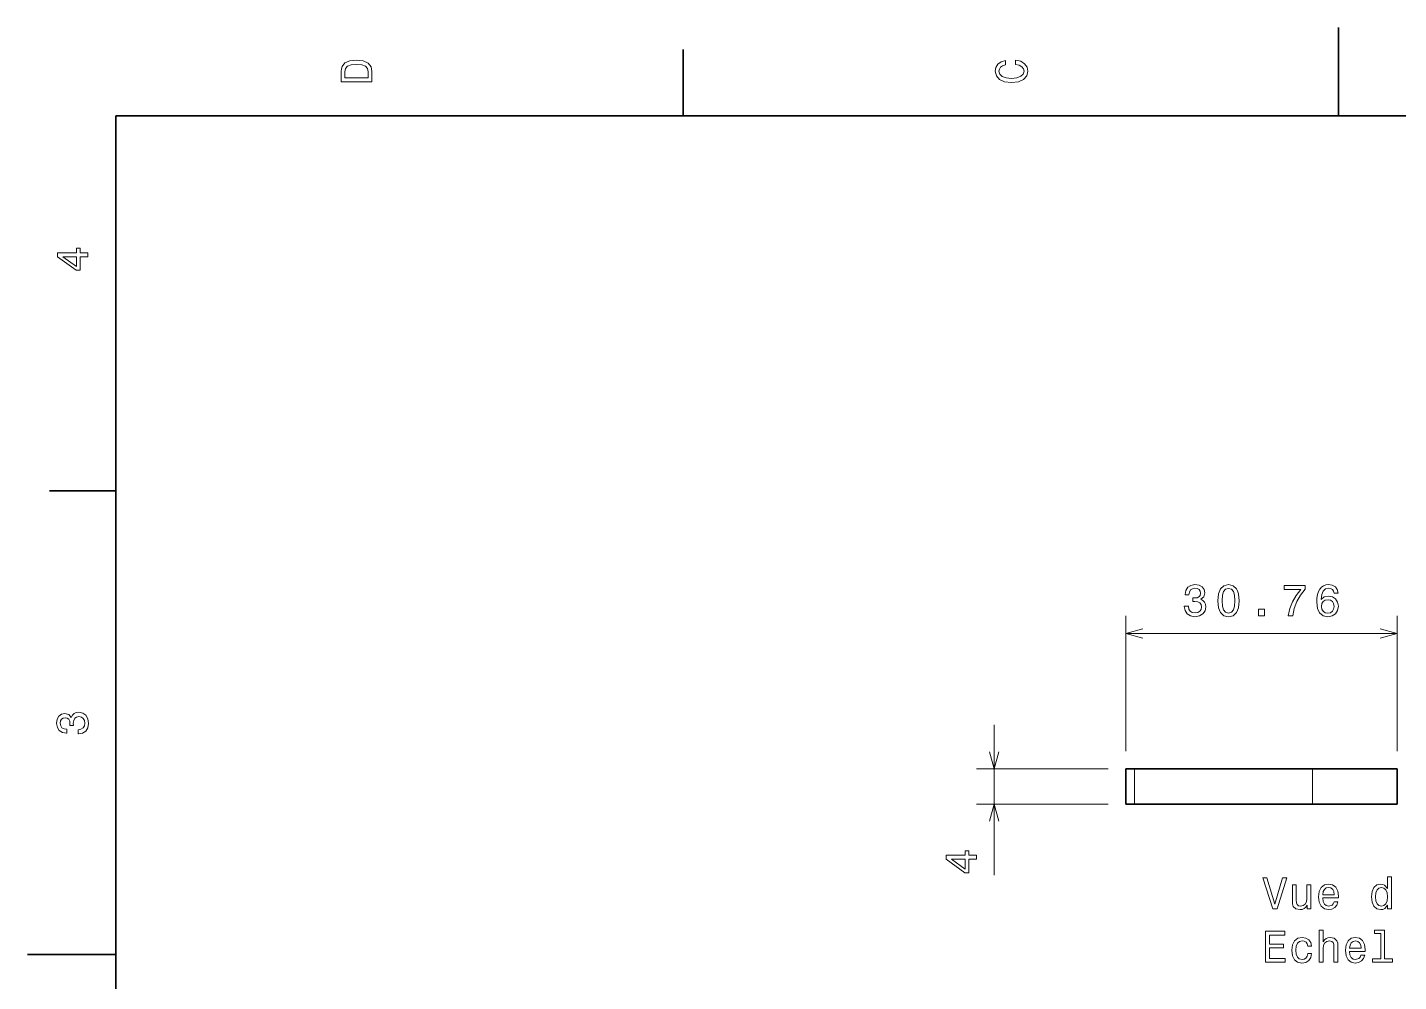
# Model space of a CAD drawing. Extents: x 0 to 296, y 0 to 210.
# Drawn here: x 0 to 155.3, y 101.9 to 210 of the extents above; entities that cross this region are included whole.
import ezdxf

# ---------------------------------------------------------------- set-up
doc = ezdxf.new("R2010")
doc.units = 0

msp = doc.modelspace()

# ---------------------------------------------------------------- linework, layer by layer
at = {"color": 7, "lineweight": 35, "ltscale": 0.25}
for p, q in [((148.5, 200), (148.5, 210)), ((10, 105), (0, 105))]:
    msp.add_line(p, q, dxfattribs=at)
at = {"color": 7, "lineweight": 35, "ltscale": 0.1875}
for p, q in [((74.300003, 200), (74.300003, 207.5)), ((10, 157.5), (2.5, 157.5))]:
    msp.add_line(p, q, dxfattribs=at)
at = {"color": 7, "lineweight": 35}
for p, q in [((287, 200), (10, 200)), ((10, 200), (10, 10)), ((145.577011, 126.020828), (125.413162, 126.020828)), ((145.577011, 122.020828), (125.413162, 122.020828))]:
    msp.add_line(p, q, dxfattribs=at)
at = {"color": 7, "lineweight": 13, "ltscale": 0.383385}
for p, q in [((124.413162, 128.020828), (124.413162, 143.356216)), ((155.177017, 128.020828), (155.177017, 143.356216))]:
    msp.add_line(p, q, dxfattribs=at)
at = {"color": 7, "lineweight": 13}
msp.add_line((124.413162, 141.356216), (155.177017, 141.356216), dxfattribs=at)
at = {"color": 7, "lineweight": 13, "ltscale": 0.425901}
msp.add_line((109.506287, 113.984802), (109.506287, 131.020828), dxfattribs=at)
at = {"color": 7, "lineweight": 13, "ltscale": 0.372672}
for p, q in [((122.413162, 126.020828), (107.506287, 126.020828)), ((122.413162, 122.020828), (107.506287, 122.020828))]:
    msp.add_line(p, q, dxfattribs=at)
at = {"color": 7, "lineweight": 35, "ltscale": 0.025}
for p, q in [((125.413162, 126.020828), (124.413162, 126.020828)), ((125.413162, 122.020828), (124.413162, 122.020828))]:
    msp.add_line(p, q, dxfattribs=at)
at = {"color": 7, "lineweight": 35, "ltscale": 0.1}
for p, q in [((124.413162, 126.020828), (124.413162, 122.020828)), ((155.177017, 122.020828), (155.177017, 126.020828))]:
    msp.add_line(p, q, dxfattribs=at)
at = {"color": 7, "lineweight": 13, "ltscale": 0.1}
for p, q in [((125.413162, 126.020828), (125.413162, 122.020828)), ((145.577011, 122.020828), (145.577011, 126.020828))]:
    msp.add_line(p, q, dxfattribs=at)
at = {"color": 7, "lineweight": 35, "ltscale": 0.24}
for p, q in [((155.177017, 126.020828), (145.577011, 126.020828)), ((155.177017, 122.020828), (145.577011, 122.020828))]:
    msp.add_line(p, q, dxfattribs=at)
at = {"color": 7, "lineweight": 13}
for points in [[(35.533215, 204.994965), (35.533215, 203.829971), (39.033215, 203.829971), (39.033215, 204.994965), (38.922264, 205.544678), (38.584366, 205.953171), (38.034657, 206.205338), (37.283215, 206.296112), (36.516644, 206.215424), (36.21405, 206.114563), (35.971977, 205.973343), (35.644165, 205.56485), (35.563473, 205.297562)], [(35.951801, 204.959656), (36.027451, 205.342941), (36.259438, 205.605194), (36.672985, 205.761536), (37.283215, 205.811966), (37.873272, 205.756485), (38.286816, 205.600143), (38.533936, 205.332855), (38.614628, 204.959656), (38.614628, 204.298996), (35.951801, 204.298996)], [(111.93206, 205.817017), (112.35569, 205.716141), (112.658287, 205.549713), (112.844887, 205.317734), (112.905403, 205.045395), (112.814629, 204.71759), (112.54229, 204.460388), (112.098488, 204.28891), (111.483215, 204.233429), (110.872986, 204.28891), (110.424141, 204.455338), (110.151802, 204.71254), (110.055984, 205.045395), (110.106415, 205.287476), (110.247627, 205.494247), (110.474571, 205.655624), (110.787247, 205.766571), (110.787247, 206.245682), (110.308144, 206.094391), (109.94503, 205.832138), (109.718086, 205.474075), (109.637398, 205.045395), (109.763474, 204.510818), (110.116501, 204.10231), (110.696472, 203.840057), (111.483215, 203.749283), (112.269958, 203.840057), (112.84993, 204.10231), (113.208, 204.510818), (113.329041, 205.045395), (113.233215, 205.51442), (112.965927, 205.892654), (112.527161, 206.159943), (111.93206, 206.301163)], [(6.833213, 184.02739), (6.833213, 184.481277), (5.965778, 184.481277), (5.965778, 184.98056), (5.56232, 184.98056), (5.56232, 184.481277), (3.408862, 184.481277), (3.408862, 184.022339), (5.521974, 182.489197), (5.965778, 182.489197), (5.965778, 184.02739)], [(5.56232, 182.912827), (3.993876, 184.02739), (5.56232, 184.02739)], [(131.052155, 144.455643), (131.052155, 144.420334), (131.132843, 143.936188), (131.369873, 143.573074), (131.743073, 143.341095), (132.237305, 143.255341), (132.76181, 143.341095), (133.155182, 143.562988), (133.407333, 143.916016), (133.498108, 144.369904), (133.457764, 144.66745), (133.346817, 144.909531), (133.165268, 145.09613), (132.923187, 145.2323), (133.250992, 145.504639), (133.366989, 145.938354), (133.291336, 146.331726), (133.074478, 146.629272), (132.721466, 146.815872), (132.237305, 146.881439), (131.783417, 146.800735), (131.43544, 146.578842), (131.208496, 146.225815), (131.132843, 145.75679), (131.132843, 145.721497), (131.581696, 145.721497), (131.62204, 146.04425), (131.753159, 146.276245), (131.964981, 146.41745), (132.262527, 146.467896), (132.52478, 146.427536), (132.716415, 146.32164), (132.832413, 146.150162), (132.877792, 145.918182), (132.832413, 145.671051), (132.711365, 145.504639), (132.499557, 145.403763), (132.212097, 145.373505), (132.015411, 145.378555), (132.015411, 144.980133), (132.262527, 144.990219), (132.580246, 144.944824), (132.817276, 144.823792), (132.958496, 144.627106), (133.008926, 144.369904), (132.953445, 144.077393), (132.80719, 143.860535), (132.575211, 143.724365), (132.267563, 143.678986), (131.949844, 143.729416), (131.71785, 143.880707), (131.571609, 144.122787), (131.516129, 144.455643)], [(134.843643, 145.065872), (134.919296, 144.274078), (135.156326, 143.709244), (135.534576, 143.366302), (136.059067, 143.255341), (136.578522, 143.366302), (136.956757, 143.709244), (137.188751, 144.274078), (137.26944, 145.065872), (137.188751, 145.852615), (137.092926, 146.165298), (136.956757, 146.422501), (136.578522, 146.765442), (136.059067, 146.881439), (135.534576, 146.765442), (135.156326, 146.41745), (134.919296, 145.852615)], [(135.327805, 145.065872), (135.368149, 145.676102), (135.494232, 146.114868), (135.721176, 146.37207), (136.059067, 146.462845), (136.391922, 146.37207), (136.618866, 146.114868), (136.744949, 145.676102), (136.785294, 145.065872), (136.744949, 144.450592), (136.618866, 144.011841), (136.391922, 143.754639), (136.059067, 143.6689), (135.721176, 143.754639), (135.494232, 144.011841), (135.368149, 144.450592)], [(142.830109, 143.356216), (143.339478, 143.356216), (143.50589, 144.188354), (143.798401, 144.964996), (144.211945, 145.686188), (144.751572, 146.361984), (144.751572, 146.780563), (142.350998, 146.780563), (142.350998, 146.32164), (144.267426, 146.32164), (143.712677, 145.640793), (143.294083, 144.929703), (143.001572, 144.173218)], [(148.477509, 145.913132), (148.381683, 146.32164), (148.15979, 146.624222), (147.816849, 146.815872), (147.373047, 146.881439), (147.0755, 146.84613), (146.818283, 146.750305), (146.591339, 146.593964), (146.399704, 146.37207), (146.248398, 146.094696), (146.137451, 145.75679), (146.066849, 145.358383), (146.046677, 144.909531), (146.127365, 144.19339), (146.374481, 143.67395), (146.772903, 143.361267), (147.317566, 143.255341), (147.806763, 143.34613), (148.179962, 143.58316), (148.422028, 143.95636), (148.507767, 144.43042), (148.422028, 144.909531), (148.190048, 145.277679), (147.83197, 145.509674), (147.388168, 145.590363), (146.909073, 145.489502), (146.550995, 145.202042), (146.626648, 145.75679), (146.788025, 146.155212), (147.035141, 146.392242), (147.378082, 146.472931), (147.630249, 146.432587), (147.821899, 146.326675), (147.947968, 146.150162), (148.013535, 145.913132)], [(148.018585, 144.425385), (147.963104, 144.107666), (147.821899, 143.865585), (147.59494, 143.704193), (147.312531, 143.653778), (147.014969, 143.704193), (146.788025, 143.860535), (146.641769, 144.102615), (146.59639, 144.420334), (146.64682, 144.733017), (146.788025, 144.970047), (147.02002, 145.121353), (147.332703, 145.176819), (147.605026, 145.121353), (147.821899, 144.975098), (147.963104, 144.738068)], [(139.447113, 143.356216), (140.143066, 143.356216), (140.143066, 144.107666), (139.447113, 144.107666)], [(5.73379, 129.979111), (5.769093, 129.979111), (6.253242, 130.059799), (6.616354, 130.296829), (6.848343, 130.670029), (6.934078, 131.164276), (6.848343, 131.688766), (6.626441, 132.082138), (6.273415, 132.334305), (5.819525, 132.425079), (5.521974, 132.384735), (5.279899, 132.273788), (5.0933, 132.092224), (4.957133, 131.850143), (4.684798, 132.177963), (4.251081, 132.293961), (3.857709, 132.218307), (3.560158, 132.00145), (3.373559, 131.648422), (3.307997, 131.164276), (3.388689, 130.710388), (3.610591, 130.362396), (3.963617, 130.135452), (4.432637, 130.059799), (4.46794, 130.059799), (4.46794, 130.508652), (4.145173, 130.548996), (3.913184, 130.680115), (3.771974, 130.891937), (3.721542, 131.189484), (3.761888, 131.451736), (3.867795, 131.643372), (4.039265, 131.759369), (4.271254, 131.804764), (4.518372, 131.759369), (4.684798, 131.638336), (4.785663, 131.426514), (4.815922, 131.139053), (4.810879, 130.942368), (5.209294, 130.942368), (5.199208, 131.189484), (5.244596, 131.507217), (5.365634, 131.744247), (5.56232, 131.885452), (5.819525, 131.935883), (6.112032, 131.880417), (6.328891, 131.734161), (6.465058, 131.502167), (6.510447, 131.194534), (6.460014, 130.876801), (6.308718, 130.644821), (6.066643, 130.498566), (5.73379, 130.443085)], [(107.506287, 115.78019), (107.506287, 116.234085), (106.638855, 116.234085), (106.638855, 116.73336), (106.235397, 116.73336), (106.235397, 116.234085), (104.08194, 116.234085), (104.08194, 115.775146), (106.195053, 114.242004), (106.638855, 114.242004), (106.638855, 115.78019)], [(106.235397, 114.665642), (104.666954, 115.78019), (106.235397, 115.78019)], [(142.190628, 113.669243), (141.313095, 110.688698), (140.41037, 113.669243), (139.931259, 113.669243), (141.060944, 110.1642), (141.565262, 110.1642), (142.669724, 113.669243)], [(154.077515, 110.582787), (154.077515, 110.1642), (154.521317, 110.1642), (154.521317, 113.78524), (154.08255, 113.78524), (154.08255, 112.45887), (153.744659, 112.842155), (153.537888, 112.93293), (153.300858, 112.968231), (152.872177, 112.867371), (152.539322, 112.584946), (152.322464, 112.131058), (152.246826, 111.520828), (152.322464, 110.910599), (152.539322, 110.45166), (152.872177, 110.1642), (153.300858, 110.068382), (153.537888, 110.103683), (153.749695, 110.194458)], [(145.393066, 112.872414), (144.949265, 112.872414), (144.949265, 111.309013), (144.898834, 110.9459), (144.752579, 110.683655), (144.525635, 110.52227), (144.228088, 110.47184), (143.991058, 110.512184), (143.839752, 110.633217), (143.754028, 110.839989), (143.733856, 111.1325), (143.733856, 112.872414), (143.290039, 112.872414), (143.290039, 111.092155), (143.305176, 110.734085), (143.401001, 110.436531), (143.693512, 110.1642), (144.162521, 110.068382), (144.414688, 110.103683), (144.631546, 110.194458), (144.818146, 110.3508), (144.969437, 110.577744), (144.969437, 110.1642), (145.393066, 110.1642)], [(146.729523, 111.389702), (148.504745, 111.389702), (148.509781, 111.596474), (148.429092, 112.176445), (148.207199, 112.610168), (147.854172, 112.872414), (147.385147, 112.968231), (146.926208, 112.867371), (146.573181, 112.584946), (146.346237, 112.126015), (146.265549, 111.520828), (146.341202, 110.900513), (146.568146, 110.446617), (146.916122, 110.1642), (147.370026, 110.068382), (147.763397, 110.133942), (148.086151, 110.305412), (148.323181, 110.577744), (148.459351, 110.940857), (148.020599, 110.940857), (147.92981, 110.739128), (147.798691, 110.58783), (147.425491, 110.466797), (147.138031, 110.52227), (146.921173, 110.698784), (146.779953, 110.986244), (146.729523, 111.374573)], [(146.729523, 111.762901), (146.785004, 112.110886), (146.921173, 112.368088), (147.127945, 112.524429), (147.400284, 112.579903), (147.667572, 112.524429), (147.874344, 112.368088), (148.000427, 112.110886), (148.045807, 111.762901)], [(153.376495, 112.569817), (153.669006, 112.499214), (153.890915, 112.302528), (154.022034, 111.974716), (154.072464, 111.520828), (154.022034, 111.061897), (153.890915, 110.734085), (153.669006, 110.532356), (153.376495, 110.466797), (153.099121, 110.532356), (152.887314, 110.734085), (152.746094, 111.06694), (152.700714, 111.520828), (152.746094, 111.969673), (152.887314, 112.297485), (153.099121, 112.499214)], [(140.254028, 104.117371), (142.473038, 104.117371), (142.473038, 104.541), (140.718002, 104.541), (140.718002, 105.726158), (142.281403, 105.726158), (142.281403, 106.144745), (140.718002, 106.144745), (140.718002, 107.193741), (142.432693, 107.193741), (142.432693, 107.617371), (140.254028, 107.617371)], [(146.341202, 104.117371), (146.785004, 104.117371), (146.785004, 105.680771), (146.830399, 106.038841), (146.976639, 106.301086), (147.203598, 106.462471), (147.50618, 106.522987), (147.74826, 106.472557), (147.899551, 106.336388), (147.975204, 106.109444), (148.000427, 105.806854), (148.000427, 104.117371), (148.444229, 104.117371), (148.444229, 105.897629), (148.424057, 106.255699), (148.333267, 106.553253), (148.035721, 106.825584), (147.571747, 106.921402), (147.31958, 106.886101), (147.102722, 106.790283), (146.921173, 106.638985), (146.785004, 106.432213), (146.785004, 107.738411), (146.341202, 107.738411)], [(153.295807, 107.365211), (153.295807, 104.49057), (152.38298, 104.49057), (152.38298, 104.117371), (154.6474, 104.117371), (154.6474, 104.49057), (153.739609, 104.49057), (153.739609, 107.738411), (152.599838, 107.738411), (152.599838, 107.365211)], [(145.029953, 105.927887), (145.468719, 105.927887), (145.377945, 106.331345), (145.161087, 106.649071), (144.823181, 106.845757), (144.38443, 106.921402), (143.900284, 106.820541), (143.53212, 106.538116), (143.30014, 106.079185), (143.219437, 105.463913), (143.29509, 104.853683), (143.522034, 104.399788), (143.880096, 104.117371), (144.369293, 104.021553), (144.803009, 104.097198), (145.140915, 104.309013), (145.372894, 104.641869), (145.47377, 105.08567), (145.05014, 105.08567), (144.974487, 104.803253), (144.833267, 104.591431), (144.631546, 104.460312), (144.38443, 104.419968), (144.076797, 104.485527), (143.854889, 104.687256), (143.718719, 105.015068), (143.673325, 105.479042), (143.718719, 105.93293), (143.859924, 106.260742), (144.086884, 106.462471), (144.38443, 106.533073), (144.646667, 106.487686), (144.843353, 106.371696), (144.974487, 106.180054)], [(149.765549, 105.342873), (151.540771, 105.342873), (151.545807, 105.549644), (151.465118, 106.129616), (151.24321, 106.563339), (150.890198, 106.825584), (150.421173, 106.921402), (149.962234, 106.820541), (149.609207, 106.538116), (149.382263, 106.079185), (149.301575, 105.473999), (149.377228, 104.853683), (149.604172, 104.399788), (149.952148, 104.117371), (150.406036, 104.021553), (150.799408, 104.087112), (151.122177, 104.258583), (151.359207, 104.530914), (151.495377, 104.894028), (151.05661, 104.894028), (150.965836, 104.692299), (150.834717, 104.541), (150.461517, 104.419968), (150.174057, 104.475441), (149.957199, 104.651955), (149.815979, 104.939415), (149.765549, 105.327744)], [(149.765549, 105.716072), (149.82103, 106.064056), (149.957199, 106.321259), (150.163971, 106.4776), (150.436295, 106.533073), (150.703598, 106.4776), (150.91037, 106.321259), (151.036438, 106.064056), (151.081833, 105.716072)]]:
    msp.add_lwpolyline(points, close=True, dxfattribs=at)
for points in [[(126.345016, 141.873856), (124.413162, 141.356216), (126.345016, 140.838577)], [(153.245163, 140.838577), (155.177017, 141.356216), (153.245163, 141.873856)], [(108.988647, 127.952682), (109.506287, 126.020828), (110.023926, 127.952682)], [(110.023926, 120.088974), (109.506287, 122.020828), (108.988647, 120.088974)]]:
    msp.add_lwpolyline(points, dxfattribs=at)

doc.saveas('drawing.dxf')
